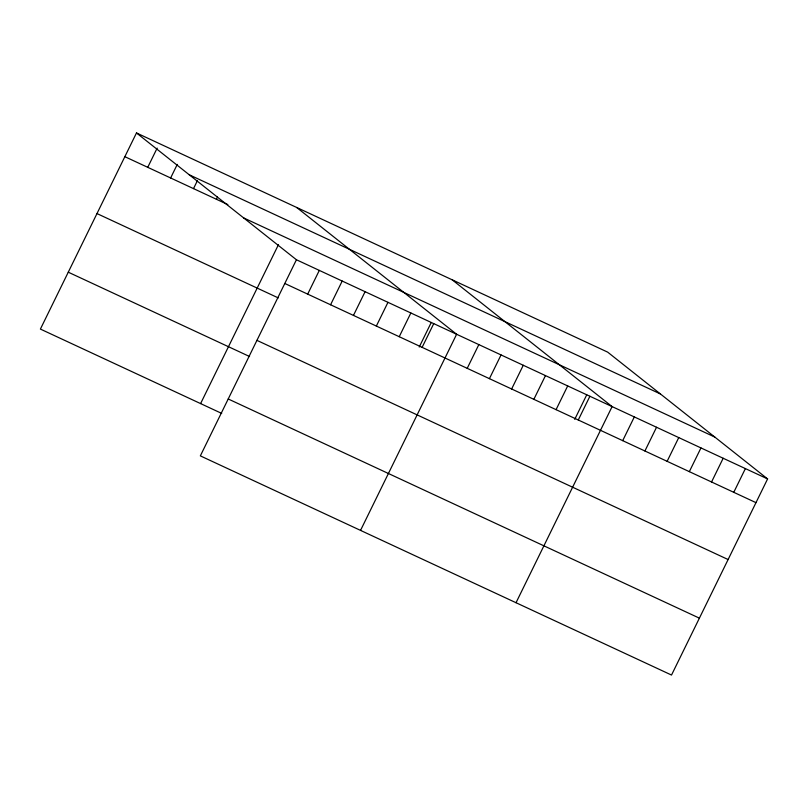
<?xml version="1.0" encoding="UTF-8"?>
<svg xmlns="http://www.w3.org/2000/svg" width="808" height="808" viewBox="0 0 808 808"><rect width="100%" height="100%" fill="white"/><g stroke="black" fill="none" stroke-linecap="round" stroke-linejoin="round"><path stroke-width="1.21" d="M136.481 132.946L296.425 259.752L200.344 455.874L671.519 675.054L767.6 478.922L607.656 352.126L136.481 132.946L40.4 329.078L221.705 413.413M147.743 167.327L157.156 148.117M170.629 177.972L177.275 164.408M193.516 188.618L197.384 180.709M216.403 199.263L217.504 197.001M200.596 403.596L278.497 244.582M307.686 294.122L319.311 270.397M330.573 304.767L342.198 281.043M353.46 315.413L365.085 291.688M376.346 326.058L387.971 302.333M399.233 336.704L410.858 312.979M419.231 347.036L431.25 322.493M422.119 347.349L433.745 323.624M360.54 530.391L456.621 334.27L296.677 207.474M467.216 368.327L478.841 344.602M489.426 378.659L501.051 354.934M511.636 388.991L523.261 365.267M533.856 399.324L545.471 375.599M556.066 409.656L567.691 385.931M574.72 419.362L586.739 394.819M578.275 419.988L589.901 396.263M516.029 602.717L612.111 406.596L452.167 279.8M622.705 440.653L634.32 416.928M644.915 450.985L656.54 427.26M667.125 461.317L678.75 437.593M689.335 471.65L700.96 447.925M711.555 481.982L723.17 458.257M733.765 492.314L745.39 468.589M189.264 174.791L660.439 393.971M124.856 156.681L227.846 204.586M243.642 217.907L714.817 437.077M296.425 259.752L767.6 478.922M284.8 283.477L755.975 502.647M96.99 213.575L278.285 297.91M256.934 340.37L728.109 559.54M68.266 272.185L249.571 356.52M228.22 398.98L699.395 618.16"/></g></svg>
